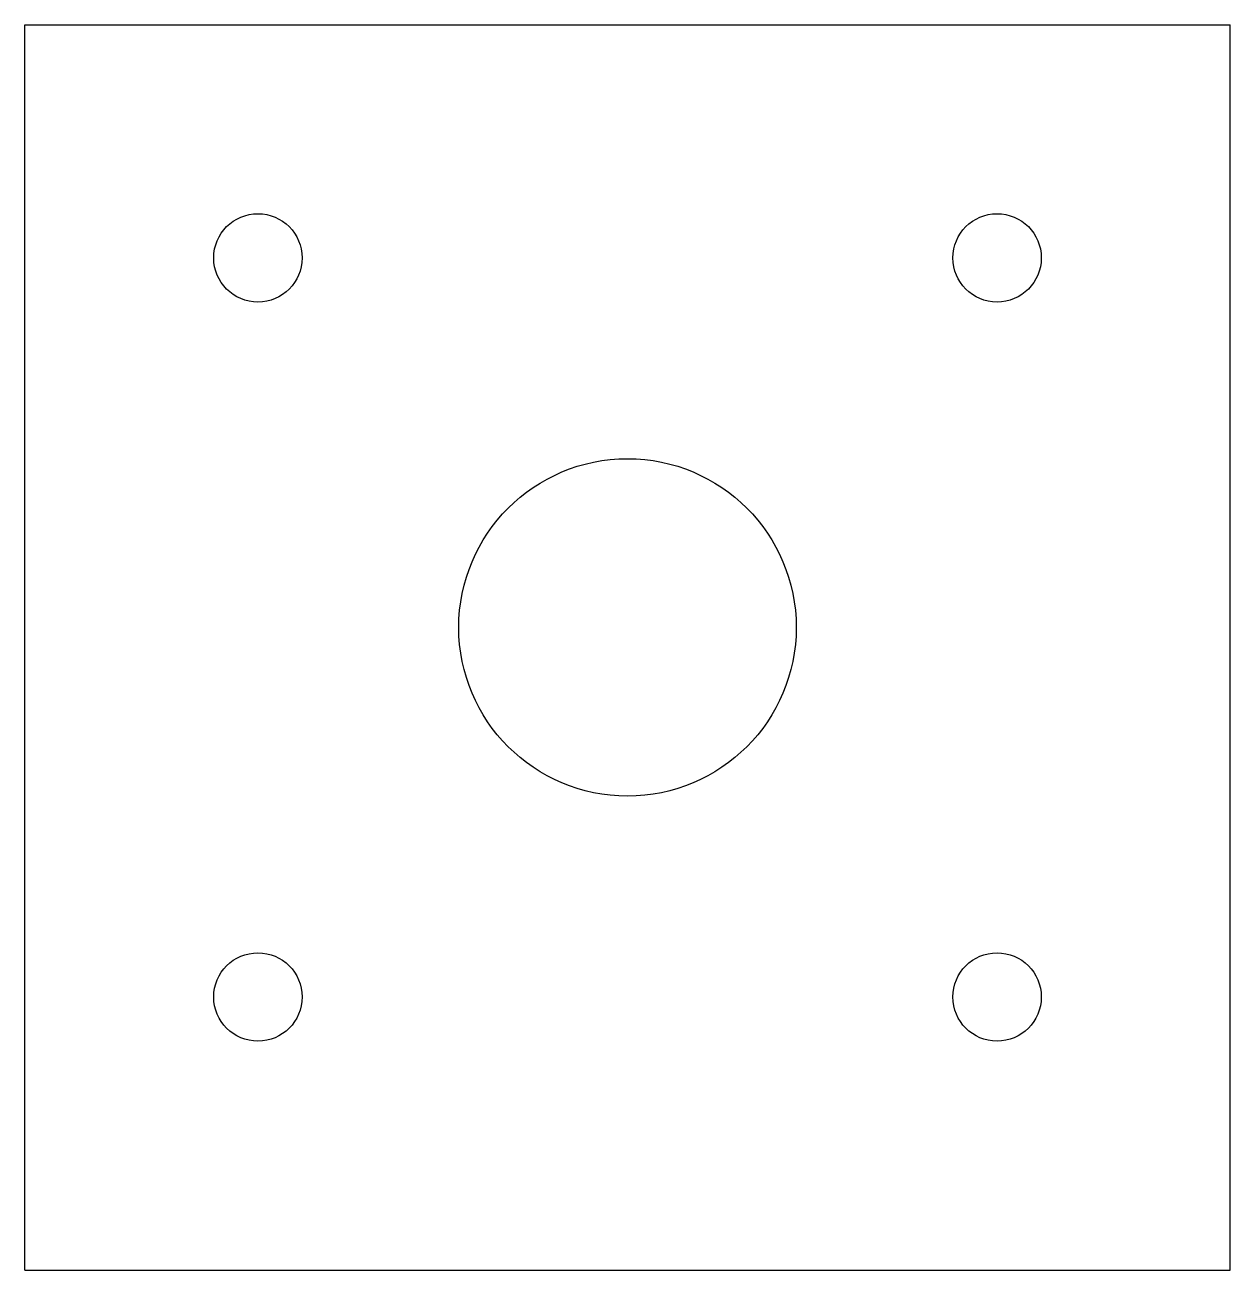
# Model space of a CAD drawing. Header units: millimetres. Extents: x 0 to 150, y 0 to 155.
import ezdxf

# ---------------------------------------------------------------- set-up
doc = ezdxf.new("R2010")
doc.units = ezdxf.units.MM
doc.layers.add('flat', color=7, linetype='CONTINUOUS')

msp = doc.modelspace()

# ---------------------------------------------------------------- linework, layer by layer
at = {"layer": 'flat'}
for p, q in [((0, 0), (0, 155)), ((0, 155), (150, 155)), ((150, 0), (150, 155)), ((0, 0), (150, 0))]:
    msp.add_line(p, q, dxfattribs=at)
for centre, radius in [((29, 126), 5.5), ((121, 126), 5.5), ((75, 80), 21), ((29, 34), 5.5), ((121, 34), 5.5)]:
    msp.add_circle(centre, radius, dxfattribs=at)

doc.saveas('drawing.dxf')
